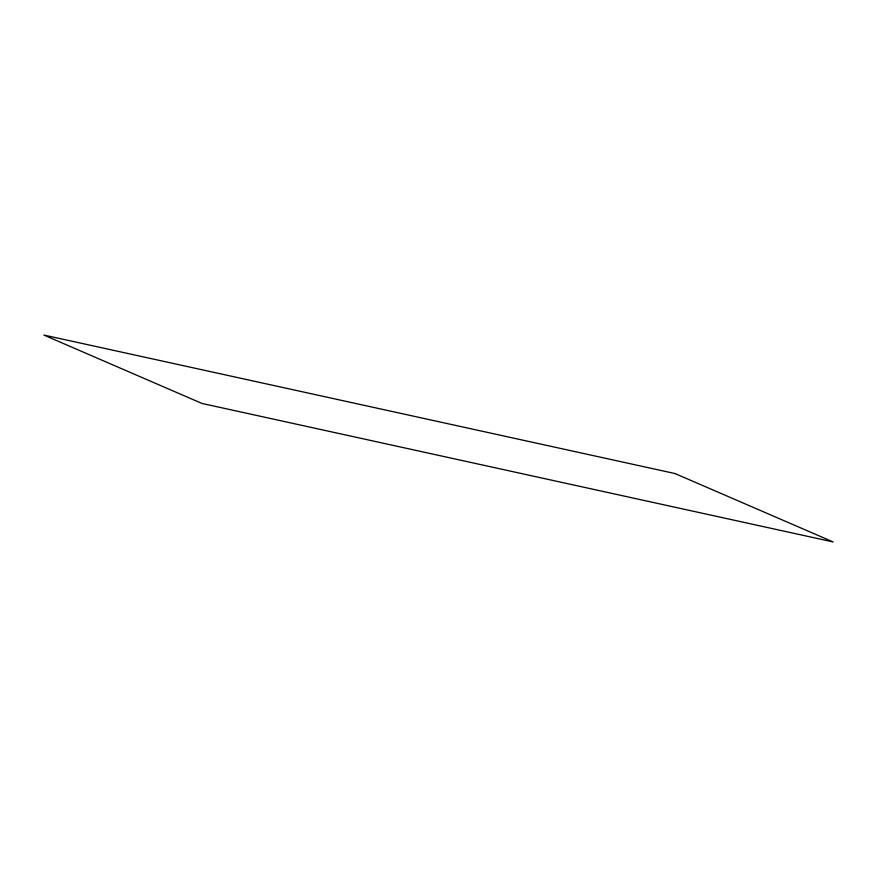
<?xml version="1.0" encoding="UTF-8"?>
<svg xmlns="http://www.w3.org/2000/svg" width="877" height="877" viewBox="0 0 877 877"><rect width="100%" height="100%" fill="white"/><g stroke="black" fill="none" stroke-linecap="round" stroke-linejoin="round"><path stroke-width="1.32" d="M675.005 473.547L43.85 335.058L201.995 403.453L833.15 541.942L675.005 473.547"/></g></svg>
